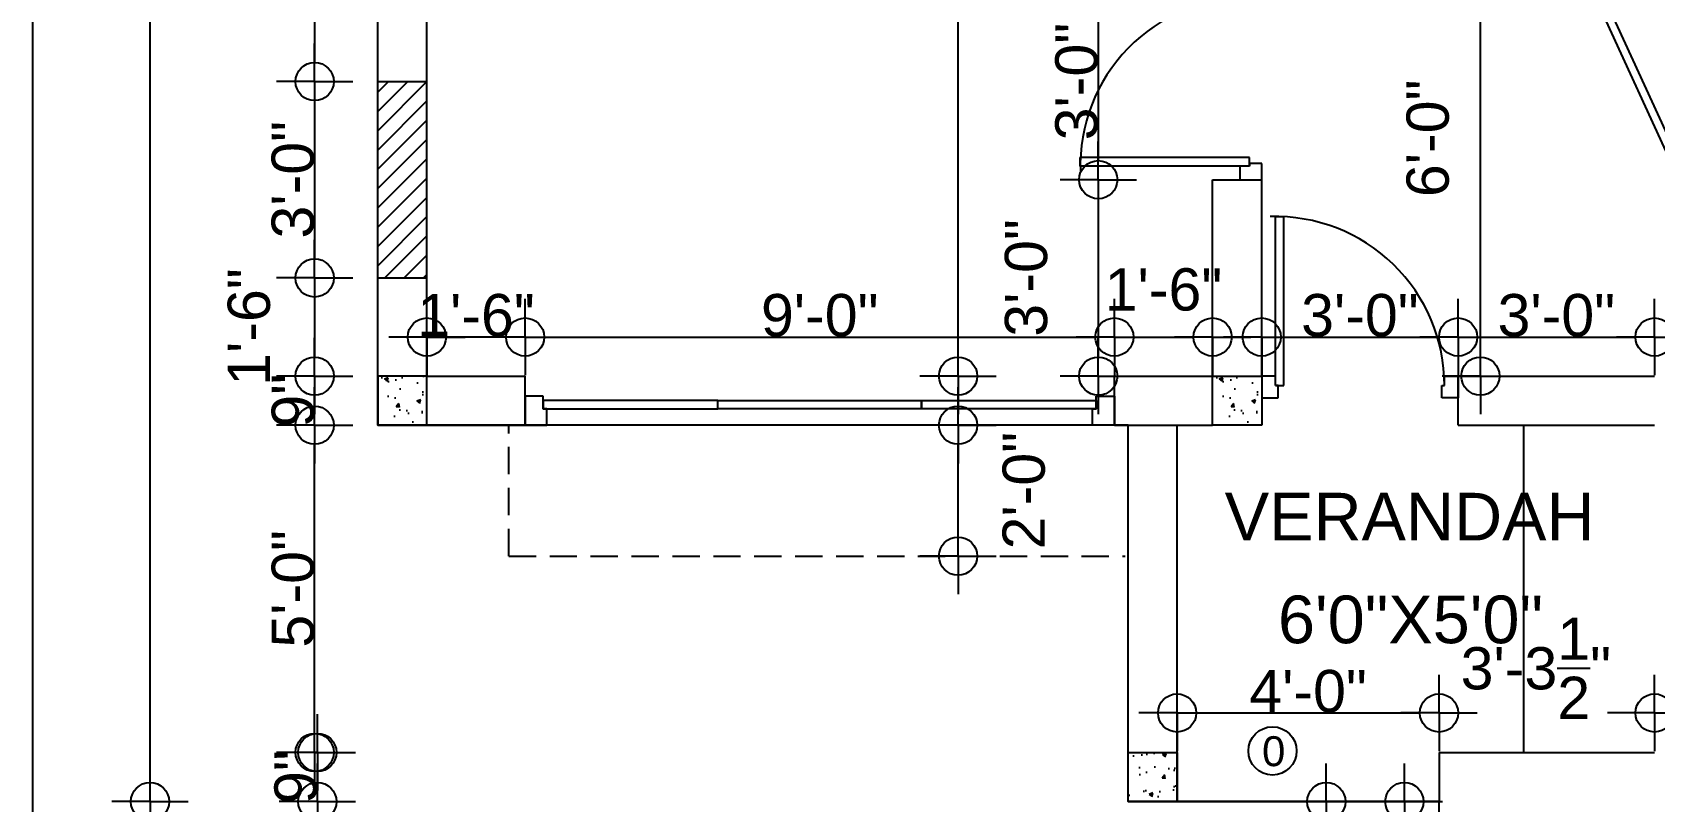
# Model space of a CAD drawing. Header units: inches. Extents: x 171009 to 352533, y -79956 to -38287.
# Drawn here: x 171009.1 to 171306.4, y -40185.4 to -40044.4 of the extents above; entities that cross this region are included whole.
import ezdxf

# ---------------------------------------------------------------- set-up
doc = ezdxf.new("R2010")
doc.units = ezdxf.units.IN
doc.header["$LTSCALE"] = 20
doc.header["$MEASUREMENT"] = 0
doc.header["$PDMODE"] = 34
doc.header["$PDSIZE"] = 5
doc.linetypes.add('HIDDEN', pattern=[0.375, 0.25, -0.125])
doc.layers.get('0').update_dxf_attribs({"linetype": 'CONTINUOUS'})
doc.layers.get('Defpoints').update_dxf_attribs({"linetype": 'CONTINUOUS'})
for name, color, linetype in [('AREA', 3, 'CONTINUOUS'), ('COLUMN', 31, 'CONTINUOUS'), ('DIMLINE', 254, 'CONTINUOUS'), ('DOOR', 1, 'CONTINUOUS'), ('HATCH', 8, 'CONTINUOUS'), ('text', 2, 'CONTINUOUS'), ('wall', 13, 'CONTINUOUS'), ('WINDOW', 4, 'CONTINUOUS')]:
    doc.layers.add(name, color=color, linetype=linetype)
doc.layers.add('correct', color=230, linetype='CONTINUOUS', plot=False)
doc.styles.add('style5', font='arial_B.ttf')
doc.styles.add('TEXTM', font='arial_B.ttf')
doc.dimstyles.new('ARCH_96_0', dxfattribs={"dimtxt": 7.75, "dimasz": 3.5, "dimexe": 0.25, "dimexo": 0, "dimgap": 0, "dimtad": 1, "dimzin": 15, "dimdsep": 46, "dimlunit": 4, "dimtxsty": 'TEXTM', "dimblk": 'BLK', "dimcen": 0, "dimdle": 0.09375, "dimse1": 1, "dimse2": 1, "dimclrd": 256, "dimclrt": 3, "dimadec": 0, "dimazin": 0, "dimtfac": 1, "dimtix": 1, "dimtmove": 2, "dimatfit": 3, "dimldrblk": 'BLK', "dimfxl": 0.25, "dimtvp": 1.4625, "dimtolj": 1, "dimtzin": 15, "dimlwd": -1, "dimarcsym": 0})

# ---------------------------------------------------------------- blocks, each defined once
blk = doc.blocks.new('DR1H902')
at = {"color": 0}
for p, q in [((-0.5, 0), (-0.5, 1)), ((-0.5, 1), (-0.45, 1)), ((-0.45, 0), (-0.45, 1)), ((-0.5, 0), (-0.45, 0))]:
    blk.add_line(p, q, dxfattribs=at)
blk.add_arc((-0.5, 0), 1, 0, 91.70698, dxfattribs=at)
blk = doc.blocks.new('A$C3B4262AC')
at = {"layer": 'DOOR'}
for p, q in [((0, 4), (0, 0)), ((2.5, 4), (0, 4)), ((2.5, 2.25), (2.5, 4)), ((3, 2.25), (2.5, 2.25)), ((3, 0), (3, 2.25)), ((0, 0), (3, 0))]:
    blk.add_line(p, q, dxfattribs=at)
blk = doc.blocks.new('A$C1F9E242A')
blk.add_blockref('A$C3B4262AC', (0, 0))
at = {"xscale": -1}
blk.add_blockref('A$C3B4262AC', (36, 0), dxfattribs=at)
at = {"layer": 'DOOR', "xscale": -31, "yscale": 31, "zscale": 68.88888888888889}
blk.add_blockref('DR1H902', (18, 2.25), dxfattribs=at)
blk = doc.blocks.new('*U48')
blk.add_blockref('A$C1F9E242A', (-36, -2))
blk = doc.blocks.new('BLK')
for q in [(0, 2), (-2, 0), (0, -2), (2, 0)]:
    blk.add_line((0, 0), q)
blk.add_circle((0, 0), 1)
blk = doc.blocks.new('*D265')
at = {"layer": 'Defpoints', "color": 0, "transparency": 16777216}
for p in [(171266.93, -40169.11), (171218.93, -40180.86), (171266.93, -40180.86)]:
    blk.add_point(p, dxfattribs=at)
at = {"layer": 'DIMLINE', "transparency": 16777216}
blk.add_line((171222.43, -40169.11), (171263.43, -40169.11), dxfattribs=at)
at = {"layer": 'DIMLINE', "transparency": 16777216, "xscale": 3.5, "yscale": 3.5, "zscale": 3.5, "rotation": 180}
blk.add_blockref('BLK', (171218.93, -40169.11), dxfattribs=at)
at = {"layer": 'DIMLINE', "transparency": 16777216, "xscale": 3.5, "yscale": 3.5, "zscale": 3.5}
blk.add_blockref('BLK', (171266.93, -40169.11), dxfattribs=at)
at = {"layer": 'DIMLINE', "color": 3, "transparency": 16777216, "insert": (171242.93, -40165.16), "char_height": 7.75, "attachment_point": 5, "style": 'TEXTM'}
blk.add_mtext('\\A1;4\'-0"', dxfattribs=at)
blk = doc.blocks.new('*D267')
at = {"layer": 'Defpoints', "color": 0, "transparency": 16777216}
for p in [(171030.68, -39771.36), (171071.54, -39771.36), (171229.04, -40185.36)]:
    blk.add_point(p, dxfattribs=at)
at = {"layer": 'DIMLINE', "transparency": 16777216}
blk.add_line((171030.68, -40181.86), (171030.68, -39774.86), dxfattribs=at)
at = {"layer": 'DIMLINE', "transparency": 16777216, "xscale": 3.5, "yscale": 3.5, "zscale": 3.5}
for p, rotation in [((171030.68, -39771.36), 90), ((171030.68, -40185.36), 270)]:
    blk.add_blockref('BLK', p, dxfattribs=dict(at, rotation=rotation))
at = {"layer": 'DIMLINE', "color": 3, "transparency": 16777216, "insert": (171026.72, -39978.36), "char_height": 7.75, "attachment_point": 5, "rotation": 90, "style": 'TEXTM'}
blk.add_mtext('\\A1;34\'-6"', dxfattribs=at)
blk = doc.blocks.new('*D268')
at = {"layer": 'Defpoints', "color": 0, "transparency": 16777216}
for p in [(171178.78, -40116.36), (171178.78, -40116.36), (171178.78, -40140.36)]:
    blk.add_point(p, dxfattribs=at)
at = {"layer": 'DIMLINE', "transparency": 16777216}
blk.add_line((171178.78, -40136.86), (171178.78, -40119.86), dxfattribs=at)
at = {"layer": 'DIMLINE', "transparency": 16777216, "xscale": 3.5, "yscale": 3.5, "zscale": 3.5}
for p, rotation in [((171178.78, -40116.36), 90), ((171178.78, -40140.36), 270)]:
    blk.add_blockref('BLK', p, dxfattribs=dict(at, rotation=rotation))
at = {"layer": 'DIMLINE', "color": 3, "transparency": 16777216, "insert": (171190.86, -40128.36), "char_height": 7.75, "attachment_point": 5, "rotation": 90, "style": 'TEXTM'}
blk.add_mtext('\\A1;2\'-0"', dxfattribs=at)
blk = doc.blocks.new('*D281')
at = {"layer": 'Defpoints', "color": 0, "transparency": 16777216}
for p in [(171225.43, -40035.36), (171204.47, -40071.36), (171225.43, -40071.36)]:
    blk.add_point(p, dxfattribs=at)
at = {"layer": 'DIMLINE', "transparency": 16777216}
blk.add_line((171204.47, -40038.86), (171204.47, -40067.86), dxfattribs=at)
at = {"layer": 'DIMLINE', "transparency": 16777216, "xscale": 3.5, "yscale": 3.5, "zscale": 3.5}
for p, rotation in [((171204.47, -40035.36), 90), ((171204.47, -40071.36), 270)]:
    blk.add_blockref('BLK', p, dxfattribs=dict(at, rotation=rotation))
at = {"layer": 'DIMLINE', "color": 3, "transparency": 16777216, "insert": (171200.51, -40053.36), "char_height": 7.75, "attachment_point": 5, "rotation": 90, "style": 'TEXTM'}
blk.add_mtext('\\A1;3\'-0"', dxfattribs=at)
blk = doc.blocks.new('*D282')
at = {"layer": 'Defpoints', "color": 0, "transparency": 16777216}
for p in [(171225.43, -40071.36), (171204.47, -40107.36), (171225.43, -40107.36)]:
    blk.add_point(p, dxfattribs=at)
at = {"layer": 'DIMLINE', "transparency": 16777216}
blk.add_line((171204.47, -40074.86), (171204.47, -40103.86), dxfattribs=at)
at = {"layer": 'DIMLINE', "transparency": 16777216, "xscale": 3.5, "yscale": 3.5, "zscale": 3.5}
for p, rotation in [((171204.47, -40071.36), 90), ((171204.47, -40107.36), 270)]:
    blk.add_blockref('BLK', p, dxfattribs=dict(at, rotation=rotation))
at = {"layer": 'DIMLINE', "color": 3, "transparency": 16777216, "insert": (171191.28, -40089.36), "char_height": 7.75, "attachment_point": 5, "rotation": 90, "style": 'TEXTM'}
blk.add_mtext('\\A1;3\'-0"', dxfattribs=at)
blk = doc.blocks.new('*D283')
at = {"layer": 'Defpoints', "color": 0, "transparency": 16777216}
for p in [(171081.43, -40100.2), (171081.43, -40107.36), (171099.43, -40107.36)]:
    blk.add_point(p, dxfattribs=at)
at = {"layer": 'DIMLINE', "transparency": 16777216}
for p, q in [((171077.93, -40100.2), (171074.43, -40100.2)), ((171099.43, -40100.2), (171081.43, -40100.2)), ((171102.93, -40100.2), (171106.43, -40100.2))]:
    blk.add_line(p, q, dxfattribs=at)
at = {"layer": 'DIMLINE', "transparency": 16777216, "xscale": 3.5, "yscale": 3.5, "zscale": 3.5}
blk.add_blockref('BLK', (171081.43, -40100.2), dxfattribs=at)
at = {"layer": 'DIMLINE', "transparency": 16777216, "xscale": 3.5, "yscale": 3.5, "zscale": 3.5, "rotation": 180}
blk.add_blockref('BLK', (171099.43, -40100.2), dxfattribs=at)
at = {"layer": 'DIMLINE', "color": 3, "transparency": 16777216, "insert": (171090.43, -40096.24), "char_height": 7.75, "attachment_point": 5, "style": 'TEXTM'}
blk.add_mtext('\\A1;1\'-6"', dxfattribs=at)
blk = doc.blocks.new('*D284')
at = {"layer": 'Defpoints', "color": 0, "transparency": 16777216}
for p in [(171207.43, -40100.2), (171099.43, -40107.36), (171207.43, -40107.36)]:
    blk.add_point(p, dxfattribs=at)
at = {"layer": 'DIMLINE', "transparency": 16777216}
blk.add_line((171102.93, -40100.2), (171203.93, -40100.2), dxfattribs=at)
at = {"layer": 'DIMLINE', "transparency": 16777216, "xscale": 3.5, "yscale": 3.5, "zscale": 3.5, "rotation": 180}
blk.add_blockref('BLK', (171099.43, -40100.2), dxfattribs=at)
at = {"layer": 'DIMLINE', "transparency": 16777216, "xscale": 3.5, "yscale": 3.5, "zscale": 3.5}
blk.add_blockref('BLK', (171207.43, -40100.2), dxfattribs=at)
at = {"layer": 'DIMLINE', "color": 3, "transparency": 16777216, "insert": (171153.43, -40096.24), "char_height": 7.75, "attachment_point": 5, "style": 'TEXTM'}
blk.add_mtext('\\A1;9\'-0"', dxfattribs=at)
blk = doc.blocks.new('*D285')
at = {"layer": 'Defpoints', "color": 0, "transparency": 16777216}
for p in [(171225.43, -40100.2), (171207.43, -40110.24), (171225.43, -40110.24)]:
    blk.add_point(p, dxfattribs=at)
at = {"layer": 'DIMLINE', "transparency": 16777216}
blk.add_line((171210.93, -40100.2), (171221.93, -40100.2), dxfattribs=at)
at = {"layer": 'DIMLINE', "transparency": 16777216, "xscale": 3.5, "yscale": 3.5, "zscale": 3.5, "rotation": 180}
blk.add_blockref('BLK', (171207.43, -40100.2), dxfattribs=at)
at = {"layer": 'DIMLINE', "transparency": 16777216, "xscale": 3.5, "yscale": 3.5, "zscale": 3.5}
blk.add_blockref('BLK', (171225.43, -40100.2), dxfattribs=at)
at = {"layer": 'DIMLINE', "color": 3, "transparency": 16777216, "insert": (171216.43, -40091.52), "char_height": 7.75, "attachment_point": 5, "style": 'TEXTM'}
blk.add_mtext('\\A1;1\'-6"', dxfattribs=at)
blk = doc.blocks.new('*D286')
at = {"layer": 'Defpoints', "color": 0, "transparency": 16777216}
for p in [(171270.43, -40100.2), (171234.43, -40107.36), (171270.43, -40107.36)]:
    blk.add_point(p, dxfattribs=at)
at = {"layer": 'DIMLINE', "transparency": 16777216}
blk.add_line((171237.93, -40100.2), (171266.93, -40100.2), dxfattribs=at)
at = {"layer": 'DIMLINE', "transparency": 16777216, "xscale": 3.5, "yscale": 3.5, "zscale": 3.5, "rotation": 180}
blk.add_blockref('BLK', (171234.43, -40100.2), dxfattribs=at)
at = {"layer": 'DIMLINE', "transparency": 16777216, "xscale": 3.5, "yscale": 3.5, "zscale": 3.5}
blk.add_blockref('BLK', (171270.43, -40100.2), dxfattribs=at)
at = {"layer": 'DIMLINE', "color": 3, "transparency": 16777216, "insert": (171252.43, -40096.24), "char_height": 7.75, "attachment_point": 5, "style": 'TEXTM'}
blk.add_mtext('\\A1;3\'-0"', dxfattribs=at)
blk = doc.blocks.new('*D287')
at = {"layer": 'Defpoints', "color": 0, "transparency": 16777216}
for p in [(171306.43, -40100.2), (171270.43, -40107.36), (171306.43, -40107.36)]:
    blk.add_point(p, dxfattribs=at)
at = {"layer": 'DIMLINE', "transparency": 16777216}
blk.add_line((171273.93, -40100.2), (171302.93, -40100.2), dxfattribs=at)
at = {"layer": 'DIMLINE', "transparency": 16777216, "xscale": 3.5, "yscale": 3.5, "zscale": 3.5, "rotation": 180}
blk.add_blockref('BLK', (171270.43, -40100.2), dxfattribs=at)
at = {"layer": 'DIMLINE', "transparency": 16777216, "xscale": 3.5, "yscale": 3.5, "zscale": 3.5}
blk.add_blockref('BLK', (171306.43, -40100.2), dxfattribs=at)
at = {"layer": 'DIMLINE', "color": 3, "transparency": 16777216, "insert": (171288.43, -40096.24), "char_height": 7.75, "attachment_point": 5, "style": 'TEXTM'}
blk.add_mtext('\\A1;3\'-0"', dxfattribs=at)
blk = doc.blocks.new('*D293')
at = {"layer": 'Defpoints', "color": 0, "transparency": 16777216}
for p in [(171274.51, -40035.36), (171282.43, -40035.36), (171282.43, -40107.36)]:
    blk.add_point(p, dxfattribs=at)
at = {"layer": 'DIMLINE', "transparency": 16777216}
blk.add_line((171274.51, -40103.86), (171274.51, -40038.86), dxfattribs=at)
at = {"layer": 'DIMLINE', "transparency": 16777216, "xscale": 3.5, "yscale": 3.5, "zscale": 3.5}
for p, rotation in [((171274.51, -40035.36), 90), ((171274.51, -40107.36), 270)]:
    blk.add_blockref('BLK', p, dxfattribs=dict(at, rotation=rotation))
at = {"layer": 'DIMLINE', "color": 3, "transparency": 16777216, "insert": (171264.89, -40063.77), "char_height": 7.75, "attachment_point": 5, "rotation": 90, "style": 'TEXTM'}
blk.add_mtext('\\A1;6\'-0"', dxfattribs=at)
blk = doc.blocks.new('*D311')
at = {"layer": 'Defpoints', "color": 0, "transparency": 16777216}
for p in [(171072.43, -39939.36), (171060.85, -40053.36), (171072.43, -40053.36)]:
    blk.add_point(p, dxfattribs=at)
at = {"layer": 'DIMLINE', "transparency": 16777216}
blk.add_line((171060.85, -39942.86), (171060.85, -40049.86), dxfattribs=at)
at = {"layer": 'DIMLINE', "transparency": 16777216, "xscale": 3.5, "yscale": 3.5, "zscale": 3.5}
for p, rotation in [((171060.85, -39939.36), 90), ((171060.85, -40053.36), 270)]:
    blk.add_blockref('BLK', p, dxfattribs=dict(at, rotation=rotation))
at = {"layer": 'DIMLINE', "color": 3, "transparency": 16777216, "insert": (171056.9, -39996.36), "char_height": 7.75, "attachment_point": 5, "rotation": 90, "style": 'TEXTM'}
blk.add_mtext('\\A1;9\'-6"', dxfattribs=at)
blk = doc.blocks.new('*D312')
at = {"layer": 'Defpoints', "color": 0, "transparency": 16777216}
for p in [(171072.43, -40053.36), (171060.85, -40089.36), (171072.43, -40089.36)]:
    blk.add_point(p, dxfattribs=at)
at = {"layer": 'DIMLINE', "transparency": 16777216}
blk.add_line((171060.85, -40056.86), (171060.85, -40085.86), dxfattribs=at)
at = {"layer": 'DIMLINE', "transparency": 16777216, "xscale": 3.5, "yscale": 3.5, "zscale": 3.5}
for p, rotation in [((171060.85, -40053.36), 90), ((171060.85, -40089.36), 270)]:
    blk.add_blockref('BLK', p, dxfattribs=dict(at, rotation=rotation))
at = {"layer": 'DIMLINE', "color": 3, "transparency": 16777216, "insert": (171056.89, -40071.36), "char_height": 7.75, "attachment_point": 5, "rotation": 90, "style": 'TEXTM'}
blk.add_mtext('\\A1;3\'-0"', dxfattribs=at)
blk = doc.blocks.new('*D313')
at = {"layer": 'Defpoints', "color": 0, "transparency": 16777216}
for p in [(171072.43, -40089.36), (171060.85, -40107.36), (171072.43, -40107.36)]:
    blk.add_point(p, dxfattribs=at)
at = {"layer": 'DIMLINE', "transparency": 16777216}
blk.add_line((171060.85, -40092.86), (171060.85, -40103.86), dxfattribs=at)
at = {"layer": 'DIMLINE', "transparency": 16777216, "xscale": 3.5, "yscale": 3.5, "zscale": 3.5}
for p, rotation in [((171060.85, -40089.36), 90), ((171060.85, -40107.36), 270)]:
    blk.add_blockref('BLK', p, dxfattribs=dict(at, rotation=rotation))
at = {"layer": 'DIMLINE', "color": 3, "transparency": 16777216, "insert": (171048.84, -40098.36), "char_height": 7.75, "attachment_point": 5, "rotation": 90, "style": 'TEXTM'}
blk.add_mtext('\\A1;1\'-6"', dxfattribs=at)
blk = doc.blocks.new('*D314')
at = {"layer": 'Defpoints', "color": 0, "transparency": 16777216}
for p in [(171060.85, -40116.36), (171225.43, -40116.36), (171209.93, -40176.36)]:
    blk.add_point(p, dxfattribs=at)
at = {"layer": 'DIMLINE', "transparency": 16777216}
blk.add_line((171060.85, -40172.86), (171060.85, -40119.86), dxfattribs=at)
at = {"layer": 'DIMLINE', "transparency": 16777216, "xscale": 3.5, "yscale": 3.5, "zscale": 3.5}
for p, rotation in [((171060.85, -40116.36), 90), ((171060.85, -40176.36), 270)]:
    blk.add_blockref('BLK', p, dxfattribs=dict(at, rotation=rotation))
at = {"layer": 'DIMLINE', "color": 3, "transparency": 16777216, "insert": (171056.9, -40146.36), "char_height": 7.75, "attachment_point": 5, "rotation": 90, "style": 'TEXTM'}
blk.add_mtext('\\A1;5\'-0"', dxfattribs=at)
blk = doc.blocks.new('*D315')
at = {"layer": 'Defpoints', "color": 0, "transparency": 16777216}
for p in [(171060.85, -40107.36), (171081.43, -40107.36), (171081.43, -40116.36)]:
    blk.add_point(p, dxfattribs=at)
at = {"layer": 'DIMLINE', "transparency": 16777216}
blk.add_line((171060.85, -40112.86), (171060.85, -40110.86), dxfattribs=at)
at = {"layer": 'DIMLINE', "transparency": 16777216, "xscale": 3.5, "yscale": 3.5, "zscale": 3.5}
for p, rotation in [((171060.85, -40107.36), 90), ((171060.85, -40116.36), 270)]:
    blk.add_blockref('BLK', p, dxfattribs=dict(at, rotation=rotation))
at = {"layer": 'DIMLINE', "color": 3, "transparency": 16777216, "insert": (171056.9, -40111.86), "char_height": 7.75, "attachment_point": 5, "rotation": 90, "style": 'TEXTM'}
blk.add_mtext('\\A1;9"', dxfattribs=at)
blk = doc.blocks.new('*D316')
at = {"layer": 'Defpoints', "color": 0, "transparency": 16777216}
for p in [(171209.93, -40176.36), (171061.35, -40185.36), (171209.93, -40185.36)]:
    blk.add_point(p, dxfattribs=at)
at = {"layer": 'DIMLINE', "transparency": 16777216}
blk.add_line((171061.35, -40179.86), (171061.35, -40181.86), dxfattribs=at)
at = {"layer": 'DIMLINE', "transparency": 16777216, "xscale": 3.5, "yscale": 3.5, "zscale": 3.5}
for p, rotation in [((171061.35, -40176.36), 90), ((171061.35, -40185.36), 270)]:
    blk.add_blockref('BLK', p, dxfattribs=dict(at, rotation=rotation))
at = {"layer": 'DIMLINE', "color": 3, "transparency": 16777216, "insert": (171057.4, -40180.86), "char_height": 7.75, "attachment_point": 5, "rotation": 90, "style": 'TEXTM'}
blk.add_mtext('\\A1;9"', dxfattribs=at)
blk = doc.blocks.new('*D320')
at = {"layer": 'Defpoints', "color": 0, "transparency": 16777216}
for p in [(171088.28, -39885.36), (171178.78, -39885.36), (171088.28, -40107.36)]:
    blk.add_point(p, dxfattribs=at)
at = {"layer": 'DIMLINE', "transparency": 16777216}
blk.add_line((171178.78, -40103.86), (171178.78, -39888.86), dxfattribs=at)
at = {"layer": 'DIMLINE', "transparency": 16777216, "xscale": 3.5, "yscale": 3.5, "zscale": 3.5}
for p, rotation in [((171178.78, -39885.36), 90), ((171178.78, -40107.36), 270)]:
    blk.add_blockref('BLK', p, dxfattribs=dict(at, rotation=rotation))
at = {"layer": 'DIMLINE', "color": 3, "transparency": 16777216, "insert": (171187.26, -39999.36), "char_height": 7.75, "attachment_point": 5, "rotation": 90, "style": 'TEXTM'}
blk.add_mtext('\\A1;18\'-6"', dxfattribs=at)
blk = doc.blocks.new('A$C51655814')
at = {"layer": 'DOOR', "color": 4}
for p, q in [((25.7, 0.88), (4.5, 44.05)), ((22.11, 0.88), (43.31, 44.05)), ((23.9, 0), (2.67, 43.23)), ((23.9, 0), (45.14, 43.23)), ((23.9, 0), (22.11, 0.88)), ((23.9, 0), (25.7, 0.88))]:
    blk.add_line(p, q, dxfattribs=at)
blk.add_arc((23.9, -1.65), 49.65, 61.2206, 118.7794, dxfattribs=at)
blk = doc.blocks.new('*D369')
at = {"layer": 'Defpoints', "color": 0, "transparency": 16777216}
for p in [(171306.43, -40169.11), (171266.93, -40176.36), (171306.43, -40176.36)]:
    blk.add_point(p, dxfattribs=at)
at = {"layer": 'DIMLINE', "transparency": 16777216}
for p, q in [((171270.43, -40169.11), (171271.56, -40169.11)), ((171302.93, -40169.11), (171297.81, -40169.11))]:
    blk.add_line(p, q, dxfattribs=at)
at = {"layer": 'DIMLINE', "transparency": 16777216, "xscale": 3.5, "yscale": 3.5, "zscale": 3.5, "rotation": 180}
blk.add_blockref('BLK', (171266.93, -40169.11), dxfattribs=at)
at = {"layer": 'DIMLINE', "transparency": 16777216, "xscale": 3.5, "yscale": 3.5, "zscale": 3.5}
blk.add_blockref('BLK', (171306.43, -40169.11), dxfattribs=at)
at = {"layer": 'DIMLINE', "color": 3, "transparency": 16777216, "insert": (171284.68, -40160.92), "char_height": 7.75, "attachment_point": 5, "style": 'TEXTM'}
blk.add_mtext('\\A1;3\'-3{\\H1.000000x;\\S1/2;}"', dxfattribs=at)
blk = doc.blocks.new('*D374')
at = {"layer": 'Defpoints', "color": 0, "transparency": 16777216}
for p in [(171260.58, -40185.36), (171271.43, -40185.36), (171270.94, -40224.36)]:
    blk.add_point(p, dxfattribs=at)
at = {"layer": 'DIMLINE', "transparency": 16777216}
blk.add_line((171260.58, -40220.86), (171260.58, -40188.86), dxfattribs=at)
at = {"layer": 'DIMLINE', "transparency": 16777216, "xscale": 3.5, "yscale": 3.5, "zscale": 3.5}
for p, rotation in [((171260.58, -40185.36), 90), ((171260.58, -40224.36), 270)]:
    blk.add_blockref('BLK', p, dxfattribs=dict(at, rotation=rotation))
at = {"layer": 'DIMLINE', "color": 3, "transparency": 16777216, "insert": (171256.62, -40204.86), "char_height": 7.75, "attachment_point": 5, "rotation": 90, "style": 'TEXTM'}
blk.add_mtext('\\A1;3\'-3"', dxfattribs=at)
blk = doc.blocks.new('*D380')
at = {"layer": 'Defpoints', "color": 0, "transparency": 16777216}
for p in [(171246.27, -40185.36), (171354.93, -40185.36), (171354.93, -40303.36)]:
    blk.add_point(p, dxfattribs=at)
at = {"layer": 'DIMLINE', "transparency": 16777216}
blk.add_line((171246.27, -40299.86), (171246.27, -40188.86), dxfattribs=at)
at = {"layer": 'DIMLINE', "transparency": 16777216, "xscale": 3.5, "yscale": 3.5, "zscale": 3.5}
for p, rotation in [((171246.27, -40185.36), 90), ((171246.27, -40303.36), 270)]:
    blk.add_blockref('BLK', p, dxfattribs=dict(at, rotation=rotation))
at = {"layer": 'DIMLINE', "color": 3, "transparency": 16777216, "insert": (171242.31, -40244.36), "char_height": 7.75, "attachment_point": 5, "rotation": 90, "style": 'TEXTM'}
blk.add_mtext('\\A1;9\'-10"', dxfattribs=at)

msp = doc.modelspace()

# ---------------------------------------------------------------- hatches: boundary and pattern name
h = msp.add_hatch()
h.set_pattern_fill('ANSI31', color=256, scale=20, style=0)
h.set_pattern_definition([(45, (-2227.5884, 0), (-1.767766953, 1.767766953), [])])
h.paths.add_polyline_path([(171072.43, -40089.358), (171081.43, -40089.358), (171081.43, -40053.358), (171072.43, -40053.358)])
at = {"layer": 'HATCH'}
h = msp.add_hatch(dxfattribs=at)
h.set_pattern_fill('AR-CONC', color=8, style=0)
h.set_pattern_definition([(50, (-2412.628, -2414.8296), (7.17260183, -0.62752135), [0.75, -8.25]), (355, (-2412.628, -2414.8296), (-1.38751334, 7.52192134), [0.6, -6.6]), (100.4514, (-2412.0305, -2414.882), (5.78509382, 6.89439542), [0.6374019, -7.01142112]), (46.1842, (-2412.628, -2412.83), (10.6724105, -1.65519014), [1.125, -12.375]), (96.6356, (-2411.739, -2412.968), (9.34662706, 9.7411787), [0.9561029, -10.51713]), (351.1842, (-2412.628, -2412.83), (9.34661945, 9.741186), [0.9, -9.9]), (21, (-2411.628, -2413.3296), (5.96907052, -4.0261889), [0.75, -8.25]), (326, (-2411.628, -2413.3296), (2.43315332, 7.25150045), [0.6, -6.6]), (71.4514, (-2411.131, -2413.665), (8.40222629, 3.22530497), [0.6374019, -7.01142112]), (37.5, (-2412.6282, -2414.8296), (0.121598553, 3.32893854), [0, -6.52, 0, -6.7, 0, -6.625]), (7.5, (-2412.6282, -2414.8296), (2.630695374, 3.94411712), [0, -3.82, 0, -6.37, 0, -2.525]), (327.5, (-2414.8582, -2414.8296), (5.33822436, -0.225548717), [0, -2.5, 0, -7.8, 0, -10.35]), (317.5, (-2415.858, -2414.8296), (5.83186169, 1.00104982), [0, -3.25, 0, -5.18, 0, -7.35])])
h.paths.add_polyline_path([(171081.43, -40107.358), (171072.43, -40107.358), (171072.43, -40116.358), (171081.43, -40116.358)])
h = msp.add_hatch(dxfattribs=at)
h.set_pattern_fill('AR-CONC', color=8, style=0)
h.set_pattern_definition([(50, (-2259.63, -2414.8296), (7.17260183, -0.62752135), [0.75, -8.25]), (355, (-2259.63, -2414.8296), (-1.38751334, 7.52192134), [0.6, -6.6]), (100.4514, (-2259.032, -2414.882), (5.78509382, 6.89439542), [0.6374019, -7.01142112]), (46.1842, (-2259.63, -2412.83), (10.6724105, -1.65519014), [1.125, -12.375]), (96.6356, (-2258.74, -2412.968), (9.34662706, 9.7411787), [0.9561029, -10.51713]), (351.1842, (-2259.63, -2412.83), (9.34661945, 9.741186), [0.9, -9.9]), (21, (-2258.63, -2413.3296), (5.96907052, -4.0261889), [0.75, -8.25]), (326, (-2258.63, -2413.3296), (2.43315332, 7.25150045), [0.6, -6.6]), (71.4514, (-2258.132, -2413.665), (8.40222629, 3.22530497), [0.6374019, -7.01142112]), (37.5, (-2259.6297, -2414.8296), (0.121598553, 3.32893854), [0, -6.52, 0, -6.7, 0, -6.625]), (7.5, (-2259.6297, -2414.8296), (2.630695374, 3.94411712), [0, -3.82, 0, -6.37, 0, -2.525]), (327.5, (-2261.8597, -2414.8296), (5.33822436, -0.225548717), [0, -2.5, 0, -7.8, 0, -10.35]), (317.5, (-2262.8597, -2414.8296), (5.83186169, 1.00104982), [0, -3.25, 0, -5.18, 0, -7.35])])
h.paths.add_polyline_path([(171234.428, -40107.358), (171225.428, -40107.358), (171225.428, -40116.358), (171234.428, -40116.358)])
h = msp.add_hatch(dxfattribs=at)
h.set_pattern_fill('AR-CONC', color=8, style=0)
h.set_pattern_definition([(50, (-4341.967, 1812.865), (7.17260183, -0.62752135), [0.75, -8.25]), (355, (-4341.967, 1812.865), (-1.38751334, 7.52192134), [0.6, -6.6]), (100.4514, (-4341.369, 1812.8125), (5.78509382, 6.89439542), [0.6374019, -7.01142112]), (46.1842, (-4341.967, 1814.865), (10.6724105, -1.65519014), [1.125, -12.375]), (96.6356, (-4341.077, 1814.727), (9.34662706, 9.7411787), [0.9561029, -10.51713]), (351.1842, (-4341.967, 1814.865), (9.34661945, 9.741186), [0.9, -9.9]), (21, (-4340.967, 1814.365), (5.96907052, -4.0261889), [0.75, -8.25]), (326, (-4340.967, 1814.365), (2.43315332, 7.25150045), [0.6, -6.6]), (71.4514, (-4340.4694, 1814.029), (8.40222629, 3.22530497), [0.6374019, -7.01142112]), (37.5, (-4341.9668, 1812.8647), (0.121598553, 3.32893854), [0, -6.52, 0, -6.7, 0, -6.625]), (7.5, (-4341.967, 1812.8647), (2.630695374, 3.94411712), [0, -3.82, 0, -6.37, 0, -2.525]), (327.5, (-4344.1968, 1812.8647), (5.33822436, -0.225548717), [0, -2.5, 0, -7.8, 0, -10.35]), (317.5, (-4345.197, 1812.8647), (5.83186169, 1.00104982), [0, -3.25, 0, -5.18, 0, -7.35])])
h.paths.add_polyline_path([(171218.928, -40176.358), (171209.93, -40176.358), (171209.93, -40185.358), (171218.928, -40185.358)])

# ---------------------------------------------------------------- linework, layer by layer
at = {"linetype": 'HIDDEN'}
for q in [(171096.43, -40116.358), (171209.43, -40140.358)]:
    msp.add_line((171096.43, -40140.358), q, dxfattribs=at)
for p, q in [((171203.43, -40116.358), (171103.43, -40116.358)), ((171209.93, -40185.358), (171209.93, -40116.358)), ((171218.93, -40185.358), (171218.93, -40116.358)), ((171282.43, -40116.358), (171282.43, -40176.358)), ((171209.928, -40185.358), (171266.93, -40185.358))]:
    msp.add_line(p, q)
at = {"layer": 'AREA'}
msp.add_lwpolyline([(171072.43, -39771.358), (171549.43, -39771.358), (171549.431, -40116.358), (171411.93, -40116.358), (171411.93, -40185.358), (171354.93, -40185.358), (171354.93, -40303.358), (171266.93, -40303.358), (171266.93, -40185.358), (171209.93, -40185.358), (171209.93, -40116.358), (171072.428, -40116.358), (171072.428, -39771.358)], dxfattribs=at)
at = {"layer": 'COLUMN'}
for points in [[(171072.428, -40116.358), (171081.428, -40116.358), (171081.428, -40107.358), (171072.428, -40107.358)], [(171234.428, -40116.358), (171225.428, -40116.358), (171225.428, -40107.358), (171234.428, -40107.358)], [(171218.928, -40185.358), (171209.928, -40185.358), (171209.928, -40176.358), (171218.928, -40176.358)]]:
    msp.add_lwpolyline(points, close=True, dxfattribs=at)
at = {"layer": 'correct', "color": 3}
msp.add_lwpolyline([(172203.801, -40476.374), (172203.801, -39619.328), (171009.131, -39619.328), (171009.131, -40476.374)], close=True, dxfattribs=at)
at = {"layer": 'text', "color": 7}
msp.add_circle((171236.406, -40176.075), 4.426, dxfattribs=at)
at = {"layer": 'wall'}
for p, q in [((171072.43, -40116.358), (171072.43, -39771.358)), ((171081.43, -40107.358), (171081.43, -39885.358)), ((171072.43, -40053.358), (171081.43, -40053.358)), ((171225.43, -40107.358), (171225.43, -40071.358)), ((171225.43, -40071.358), (171234.43, -40071.358)), ((171234.43, -40107.358), (171234.43, -40071.358)), ((171072.43, -40089.358), (171081.43, -40089.358)), ((171081.43, -40107.358), (171099.43, -40107.358)), ((171099.43, -40116.358), (171099.43, -40107.358)), ((171207.43, -40116.358), (171207.43, -40107.358)), ((171207.43, -40107.358), (171234.428, -40107.358)), ((171270.43, -40116.358), (171270.43, -40107.358)), ((171270.43, -40107.358), (171306.43, -40107.358)), ((171081.43, -40116.358), (171099.43, -40116.358)), ((171207.43, -40116.358), (171225.43, -40116.358)), ((171270.43, -40116.358), (171306.43, -40116.358)), ((171266.93, -40176.358), (171306.43, -40176.358)), ((171266.93, -40176.358), (171266.93, -40185.358))]:
    msp.add_line(p, q, dxfattribs=at)
at = {"layer": 'WINDOW', "color": 4}
for points in [[(171102.763, -40111.858), (171102.763, -40113.358), (171134.763, -40113.358), (171134.763, -40111.858)], [(171172.096, -40111.858), (171172.096, -40113.358), (171134.763, -40113.358), (171134.763, -40111.858)], [(171204.096, -40111.858), (171204.096, -40113.358), (171172.096, -40113.358), (171172.096, -40111.858)]]:
    msp.add_lwpolyline(points, close=True, dxfattribs=at)

# ---------------------------------------------------------------- block references
at = {"yscale": 1.33333333333394, "zscale": 1.333333333333333}
for p, xscale in [((171099.43, -40116.358), 1.333333333335759), ((171207.43, -40116.358), -1.333333333313931)]:
    msp.add_blockref('A$C3B4262AC', p, dxfattribs=dict(at, xscale=xscale))
at = {"layer": 'DOOR', "color": 4, "xscale": 0.750000000002435, "yscale": 0.750000000003638, "zscale": 0.749999999998335, "rotation": 358.5129051763102}
msp.add_blockref('A$C51655814', (171293.008, -40070.893), dxfattribs=at)
at = {"layer": 'DOOR', "xscale": -1, "rotation": 90}
msp.add_blockref('*U48', (171232.429, -40071.358), dxfattribs=at)
at = {"layer": 'DOOR', "xscale": -1}
msp.add_blockref('*U48', (171234.43, -40109.358), dxfattribs=at)

# ---------------------------------------------------------------- texts
at = {"layer": 'text', "style": 'style5'}
for s, height, p in [('VERANDAH', 8.7331, (171227.652, -40137.491)), ('6\'0"X5\'0"', 8.7331, (171237.409, -40156.331)), ('0', 5.489, (171234.492, -40178.872))]:
    msp.add_text(s, height=height, dxfattribs=at).set_placement(p)

# ---------------------------------------------------------------- dimensions: what is measured, and where the dimension line sits
at = {"layer": 'DIMLINE'}
for base, p1, p2, picture, middle in [((171030.683, -39771.358), (171229.041, -40185.358), (171071.543, -39771.358), '*D267', (171026.723, -39978.358)), ((171060.854, -40053.358), (171072.43, -39939.358), (171072.43, -40053.358), '*D311', (171056.897, -39996.358)), ((171204.474, -40071.358), (171225.43, -40035.358), (171225.43, -40071.358), '*D281', (171200.514, -40053.358)), ((171060.854, -40089.358), (171072.43, -40053.358), (171072.43, -40089.358), '*D312', (171056.895, -40071.358)), ((171060.854, -40107.358), (171081.428, -40116.358), (171081.428, -40107.358), '*D315', (171056.897, -40111.858)), ((171060.854, -40116.358), (171209.928, -40176.358), (171225.43, -40116.358), '*D314', (171056.897, -40146.358)), ((171061.354, -40185.358), (171209.93, -40176.358), (171209.93, -40185.358), '*D316', (171057.397, -40180.858)), ((171246.272, -40185.358), (171354.934, -40303.358), (171354.934, -40185.358), '*D380', (171242.315, -40244.358)), ((171260.581, -40185.358), (171270.936, -40224.358), (171271.434, -40185.358), '*D374', (171256.622, -40204.858))]:
    dim = msp.add_linear_dim(base=base, p1=p1, p2=p2, angle=90, dimstyle='ARCH_96_0', override={"dimfxl": 0.18}, dxfattribs=at)
    dim.commit()
    dim.dimension.update_dxf_attribs({"geometry": picture, "text_midpoint": middle})
for base, p1, p2, picture, middle, dimtype in [((171178.775, -39885.358), (171088.284, -40107.358), (171088.284, -39885.358), '*D320', (171187.26, -39999.358), 161), ((171274.505, -40035.358), (171282.43, -40107.358), (171282.43, -40035.358), '*D293', (171264.886, -40063.766), 160), ((171204.474, -40107.358), (171225.43, -40071.358), (171225.428, -40107.358), '*D282', (171191.281, -40089.358), 160), ((171060.854, -40107.358), (171072.43, -40089.358), (171072.43, -40107.358), '*D313', (171048.84, -40098.358), 160), ((171178.775, -40116.358), (171178.775, -40140.358), (171178.775, -40116.358), '*D268', (171190.864, -40128.358), 160)]:
    dim = msp.add_linear_dim(base=base, p1=p1, p2=p2, angle=90, dimstyle='ARCH_96_0', override={"dimfxl": 0.18}, dxfattribs=at)
    dim.commit()
    dim.dimension.update_dxf_attribs({"geometry": picture, "text_midpoint": middle, "dimtype": dimtype})
for base, p1, p2, picture, middle in [((171225.428, -40100.198), (171207.43, -40110.245), (171225.428, -40110.245), '*D285', (171216.429, -40091.522)), ((171306.43, -40169.114), (171266.93, -40176.358), (171306.43, -40176.358), '*D369', (171284.683, -40160.918))]:
    dim = msp.add_linear_dim(base=base, p1=p1, p2=p2, dimstyle='ARCH_96_0', override={"dimfxl": 0.18}, dxfattribs=at)
    dim.commit()
    dim.dimension.update_dxf_attribs({"geometry": picture, "text_midpoint": middle, "dimtype": 160})
for base, p1, p2, picture, middle in [((171081.43, -40100.198), (171099.43, -40107.358), (171081.43, -40107.358), '*D283', (171090.43, -40096.241)), ((171207.43, -40100.198), (171099.43, -40107.358), (171207.43, -40107.358), '*D284', (171153.43, -40096.241)), ((171270.43, -40100.198), (171234.428, -40107.358), (171270.43, -40107.358), '*D286', (171252.429, -40096.238)), ((171306.43, -40100.198), (171270.43, -40107.358), (171306.43, -40107.358), '*D287', (171288.43, -40096.238)), ((171266.93, -40169.114), (171218.93, -40180.858), (171266.93, -40180.858), '*D265', (171242.93, -40165.157))]:
    dim = msp.add_linear_dim(base=base, p1=p1, p2=p2, dimstyle='ARCH_96_0', override={"dimfxl": 0.18}, dxfattribs=at)
    dim.commit()
    dim.dimension.update_dxf_attribs({"geometry": picture, "text_midpoint": middle})

doc.saveas('drawing.dxf')
